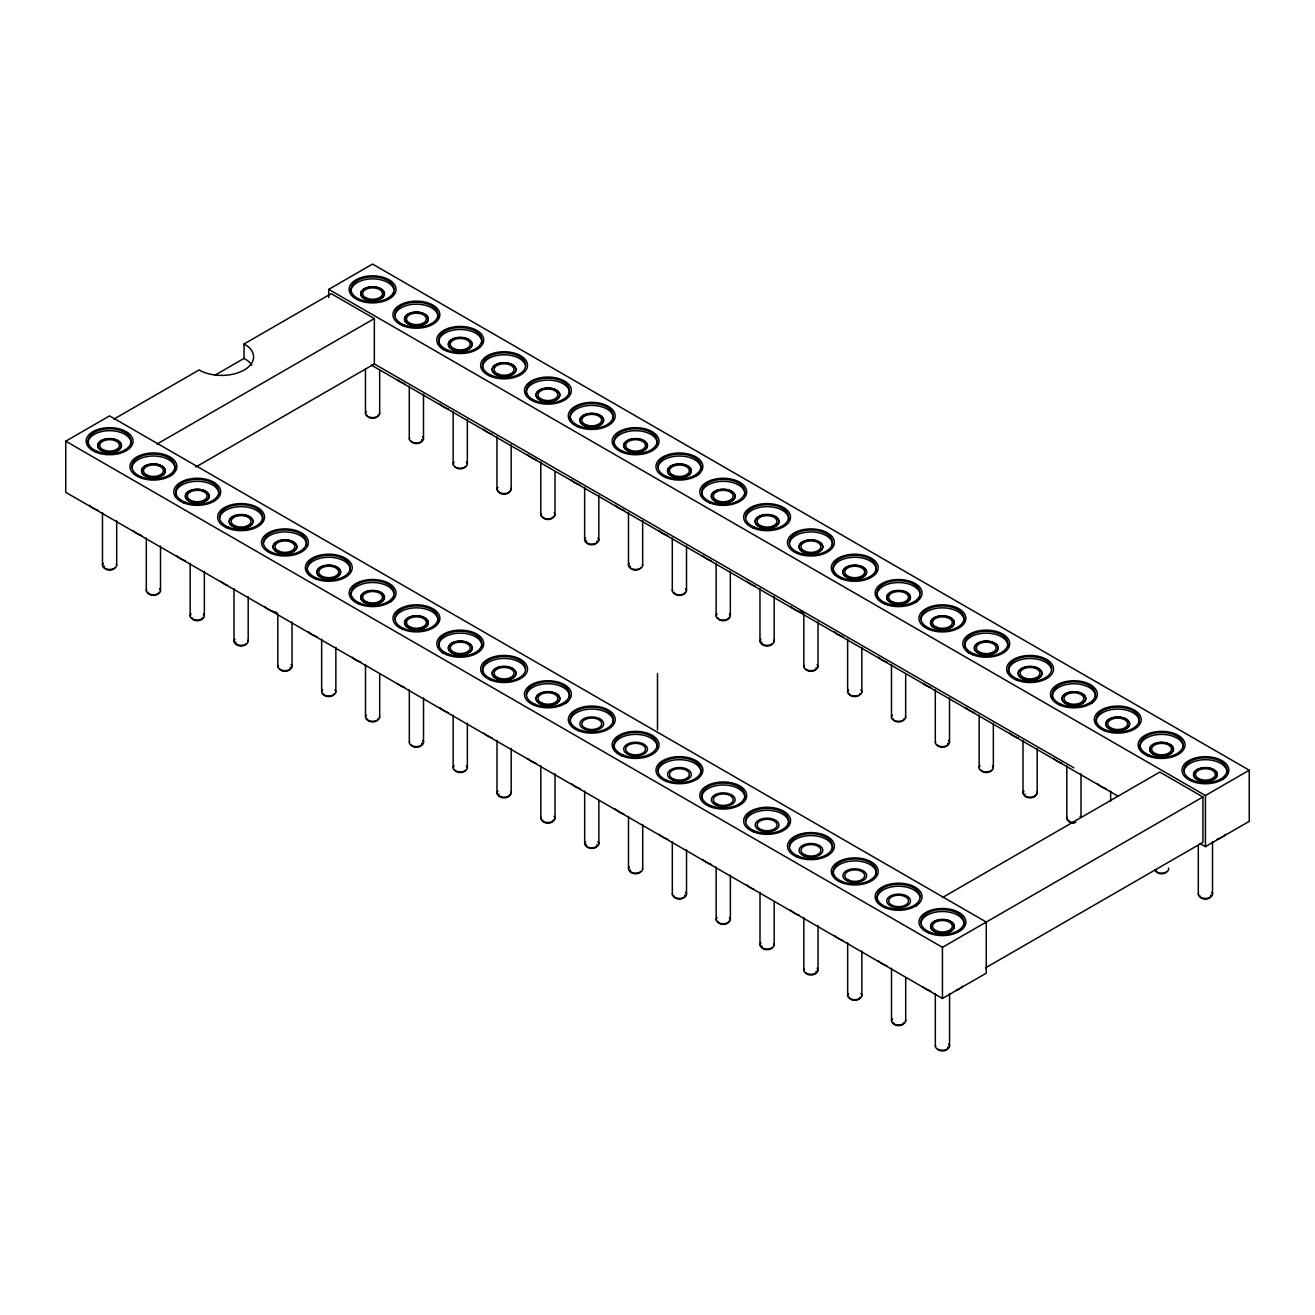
<?xml version="1.0" encoding="UTF-8"?>
<svg xmlns="http://www.w3.org/2000/svg" width="1315" height="1315" viewBox="0 0 1315 1315"><rect width="100%" height="100%" fill="white"/><g stroke="black" fill="none" stroke-linecap="round" stroke-linejoin="round"><path stroke-width="1.5" d="M65.75 441.199L109.572 415.885L986.266 922.045L986.266 973.166L942.444 998.463L65.75 492.32L65.75 441.199L942.444 947.342L986.266 922.045M328.734 297.552L328.734 289.366L372.556 264.068L1249.25 770.212L1249.25 821.333L1205.428 846.646L1200.085 843.556M113.83 419.173L199.19 369.893L200.817 370.929A31.938 18.443 0 0 0 242.946 370.682A31.938 18.443 0 0 0 248.009 346.535L244.048 343.988L331.199 293.672L374.348 318.575L374.348 363.943L1073.911 767.829M214.723 375.334L244.048 358.403L244.048 343.988M156.962 444.092L374.348 318.575M195.836 467.006L374.348 363.943M942.428 897.57L1159.797 772.069L1202.946 796.972L1202.946 842.34L985.56 967.84M328.734 289.366L1205.428 795.526L1249.25 770.212M985.56 922.473L1202.946 796.972M371.405 365.126L1118.292 796.331M244.048 358.403L248.009 360.951A31.938 18.443 0 0 1 251.773 365.241M1212.529 841.682L1212.529 894.381M1205.428 795.526L1205.428 846.646M1198.31 845.742L1198.31 894.381M1110.649 791.071L1110.649 801.197M1081.012 773.861L1081.012 816.418M1066.81 765.757L1066.81 818.456M1037.19 748.564L1037.19 793.142M1022.971 740.46L1022.971 793.142M993.351 723.25L993.351 767.829M979.149 715.146L979.149 767.829M949.512 697.936L949.512 742.531M949.545 993.515L949.545 1046.198M942.444 947.342L942.444 998.463M935.31 689.833L935.31 742.531M935.327 993.515L935.327 1046.198M905.673 674.661L905.673 717.217M905.706 978.344L905.706 1020.9M891.471 664.535L891.471 717.217M891.504 968.202L891.504 1020.9M861.851 647.325L861.851 691.92M861.867 951.008L861.867 995.587M847.633 639.221L847.633 691.92M847.665 942.904L847.665 995.587M818.012 622.028L818.012 666.606M818.045 925.694L818.045 970.289M803.81 613.908L803.81 666.606M803.827 917.591L803.827 970.289M774.173 596.714L774.173 641.293M774.206 902.419L774.206 944.975M759.971 588.61L759.971 641.293M760.004 892.277L760.004 944.975M730.335 571.4L730.335 615.995M730.367 875.083L730.367 919.662M716.133 563.297L716.133 615.995M716.165 866.98L716.165 919.662M686.512 546.103L686.512 590.682M686.529 849.769L686.529 894.364M672.294 537.999L672.294 590.682M672.327 841.666L672.327 894.364M657.5 673.51L657.5 729.874M642.673 520.789L642.673 565.368M642.706 824.472L642.706 869.051M628.471 512.686L628.471 565.368M628.488 816.368L628.488 869.051M598.835 495.476L598.835 540.071M598.867 801.18L598.867 843.737M584.633 487.372L584.633 540.071M584.665 791.055L584.665 843.737M554.996 472.2L554.996 514.757M555.029 773.845L555.029 818.44M540.794 462.075L540.794 514.757M540.827 765.741L540.827 818.44M511.173 444.864L511.173 489.459M511.19 748.547L511.19 793.126M496.955 436.761L496.955 489.459M496.988 740.444L496.988 793.126M467.335 419.567L467.335 464.146M467.367 723.234L467.367 767.829M453.133 411.447L453.133 464.146M453.149 715.13L453.149 767.829M423.496 394.253L423.496 438.832M423.529 697.936L423.529 742.515M409.294 386.15L409.294 438.832M409.327 689.816L409.327 742.515M379.673 370.978L379.673 413.535M379.69 674.644L379.69 717.201M365.455 368.94L365.455 413.535M365.488 664.519L365.488 717.201M335.851 647.309L335.851 691.904M321.649 639.205L321.649 691.904M292.029 622.011L292.029 666.59M277.81 613.908L277.81 666.59M248.19 596.698L248.19 641.276M233.988 588.594L233.988 641.276M204.351 571.384L204.351 615.979M190.149 563.28L190.149 615.979M160.512 546.087L160.512 590.665M146.31 537.983L146.31 590.665M116.69 520.773L116.69 565.368M102.471 512.669L102.471 565.368M443.5 349.774A21.566 12.443 0 0 1 440.541 346.996M438.947 343.889A21.566 12.443 0 0 1 459.625 329.473A21.566 12.443 0 0 1 481.685 343.199M422.542 436.794A7.101 4.093 0 0 1 417.332 442.908A7.101 4.093 0 0 1 409.54 437.78M448.514 409.047A23.456 13.545 0 0 1 439.917 404.1M465.461 466.562A5.408 3.123 0 0 1 460.234 468.88A5.408 3.123 0 0 1 455.006 466.562M466.381 462.091A7.101 4.093 0 0 1 460.234 468.239A7.101 4.093 0 0 1 454.086 462.091M699.547 472.89A21.566 12.443 0 0 1 696.868 475.751M657.96 467.17A21.566 12.443 0 0 1 681.614 456.075A21.566 12.443 0 0 1 700.846 469.734M623.836 510.286A23.456 13.545 0 0 1 615.256 505.322M640.799 567.801A5.408 3.123 0 0 1 634.175 570.003A5.408 3.123 0 0 1 630.345 566.173M642.427 564.316A7.101 4.093 0 0 1 634.635 569.444A7.101 4.093 0 0 1 629.425 563.33M667.675 535.583A23.456 13.545 0 0 1 659.094 530.635M684.819 592.292A5.408 3.123 0 0 1 679.411 595.416A5.408 3.123 0 0 1 673.987 592.292M685.559 588.627A7.101 4.093 0 0 1 680.332 594.742A7.101 4.093 0 0 1 672.54 589.613M886.852 662.119A23.456 13.545 0 0 1 878.272 657.171M903.98 718.828A5.408 3.123 0 0 1 898.572 721.951A5.408 3.123 0 0 1 893.164 718.828M905.443 716.165A7.101 4.093 0 0 1 897.652 721.294A7.101 4.093 0 0 1 892.425 715.163M394.944 315.337A21.566 12.443 0 0 1 418.614 304.225A21.566 12.443 0 0 1 437.846 317.885M141.691 535.567A23.456 13.545 0 0 1 133.111 530.619M158.836 592.276A5.408 3.123 0 0 1 153.411 595.399A5.408 3.123 0 0 1 148.003 592.276M159.575 588.61A7.101 4.093 0 0 1 154.348 594.742A7.101 4.093 0 0 1 146.557 589.613M116.443 564.299A7.101 4.093 0 0 1 108.652 569.428A7.101 4.093 0 0 1 103.425 563.313M114.816 567.784A5.408 3.123 0 0 1 108.175 569.987A5.408 3.123 0 0 1 104.362 566.157M88.286 445.095A21.566 12.443 0 0 1 108.981 430.679A21.566 12.443 0 0 1 131.023 444.404M185.53 560.88A23.456 13.545 0 0 1 176.933 555.916M202.658 617.59A5.408 3.123 0 0 1 197.25 620.713A5.408 3.123 0 0 1 191.842 617.59M203.398 613.924A7.101 4.093 0 0 1 197.25 620.072A7.101 4.093 0 0 1 191.102 613.924M394.04 596.254A21.566 12.443 0 0 1 390.062 602.27M351.302 596.944A21.566 12.443 0 0 1 369.17 582.677A21.566 12.443 0 0 1 393.875 592.999M482.802 672.869A21.566 12.443 0 0 1 500.686 658.601A21.566 12.443 0 0 1 525.392 668.924M667.708 839.266A23.456 13.545 0 0 1 659.127 834.302M684.655 895.153A5.408 3.123 0 0 1 680.134 899.066A5.408 3.123 0 0 1 674.02 895.975M685.575 892.31A7.101 4.093 0 0 1 680.365 898.424A7.101 4.093 0 0 1 672.573 893.296M699.58 776.573A21.566 12.443 0 0 1 696.901 779.433M657.977 770.853A21.566 12.443 0 0 1 681.647 759.741A21.566 12.443 0 0 1 700.879 773.401M918.741 903.109A21.566 12.443 0 0 1 916.078 905.969M877.319 900.643A21.566 12.443 0 0 1 895.186 886.376A21.566 12.443 0 0 1 919.892 896.698M886.869 965.802A23.456 13.545 0 0 1 878.289 960.854M904.013 1022.511A5.408 3.123 0 0 1 900.002 1025.519A5.408 3.123 0 0 1 893.921 1024.073M893.378 1023.317A5.408 3.123 0 0 1 893.197 1022.511M905.46 1019.832A7.101 4.093 0 0 1 897.668 1024.96A7.101 4.093 0 0 1 892.458 1018.846M219.638 517.781A21.566 12.443 0 0 1 246.086 506.949A21.566 12.443 0 0 1 261.225 523.485M227.643 585.553A23.456 13.545 0 0 1 220.772 581.23M246.316 643.709A5.408 3.123 0 0 1 239.692 645.912A5.408 3.123 0 0 1 235.862 642.082M247.943 640.224A7.101 4.093 0 0 1 240.152 645.353A7.101 4.093 0 0 1 234.941 639.238M799.208 915.191A23.456 13.545 0 0 1 790.627 910.227M816.155 971.078A5.408 3.123 0 0 1 812.341 974.908A5.408 3.123 0 0 1 805.701 972.706M817.092 968.234A7.101 4.093 0 0 1 811.865 974.349A7.101 4.093 0 0 1 804.073 969.221M536.208 763.341A23.456 13.545 0 0 1 527.611 758.377M553.336 820.05A5.408 3.123 0 0 1 547.928 823.174A5.408 3.123 0 0 1 542.52 820.05M554.075 816.385A7.101 4.093 0 0 1 548.848 822.5A7.101 4.093 0 0 1 541.073 817.371M263.477 543.079A21.566 12.443 0 0 1 287.13 531.983A21.566 12.443 0 0 1 306.362 545.643M772.332 947.392A5.408 3.123 0 0 1 765.692 949.594A5.408 3.123 0 0 1 761.878 945.781M773.96 943.907A7.101 4.093 0 0 1 766.168 949.036A7.101 4.093 0 0 1 760.941 942.921M175.963 495.722A21.566 12.443 0 0 1 196.642 481.306A21.566 12.443 0 0 1 218.701 495.015M920.993 922.703A21.566 12.443 0 0 1 944.647 911.591A21.566 12.443 0 0 1 963.879 925.25M962.744 986.151A23.456 13.545 0 0 1 955.89 990.474M930.708 991.116A23.456 13.545 0 0 1 923.229 987.154M947.671 1047.003A5.408 3.123 0 0 1 943.841 1050.833A5.408 3.123 0 0 1 937.217 1048.63M948.592 1044.159A7.101 4.093 0 0 1 943.365 1050.274A7.101 4.093 0 0 1 935.573 1045.146M97.852 510.269A23.456 13.545 0 0 1 89.272 505.305M173.564 472.874A21.566 12.443 0 0 1 170.884 475.734M131.96 467.154A21.566 12.443 0 0 1 155.63 456.058A21.566 12.443 0 0 1 174.862 469.718M1036.943 792.09A7.101 4.093 0 0 1 1029.152 797.202A7.101 4.093 0 0 1 1023.925 791.088M421.622 439.637A5.408 3.123 0 0 1 417.792 443.467A5.408 3.123 0 0 1 411.168 441.248M1035.497 794.753A5.408 3.123 0 0 1 1029.366 797.843A5.408 3.123 0 0 1 1024.845 793.948M1225.564 776.59A21.566 12.443 0 0 1 1222.884 779.45M1183.977 770.869A21.566 12.443 0 0 1 1207.63 759.758A21.566 12.443 0 0 1 1226.862 773.417M1008.786 672.886A21.566 12.443 0 0 1 1026.67 658.618A21.566 12.443 0 0 1 1051.375 668.94M969.517 653.456A21.566 12.443 0 0 1 966.558 650.695M964.947 647.572A21.566 12.443 0 0 1 985.642 633.156A21.566 12.443 0 0 1 1007.701 646.881M492.336 434.361A23.456 13.545 0 0 1 483.756 429.397M509.48 491.07A5.408 3.123 0 0 1 504.072 494.193A5.408 3.123 0 0 1 498.648 491.07M510.927 488.391A7.101 4.093 0 0 1 503.135 493.52A7.101 4.093 0 0 1 497.908 487.405M1062.191 763.357A23.456 13.545 0 0 1 1053.611 758.393M1073.911 823.19A5.408 3.123 0 0 1 1068.503 820.067M1075.752 822.417A7.101 4.093 0 0 1 1068.898 821.349A7.101 4.093 0 0 1 1067.057 817.388M1080.059 816.401A7.101 4.093 0 0 1 1080.782 817.388M802.89 612.511A23.456 13.545 0 0 1 790.594 606.56M1094.064 700.665A21.566 12.443 0 0 1 1091.384 703.525M1052.625 698.199A21.566 12.443 0 0 1 1073.303 683.784A21.566 12.443 0 0 1 1095.362 697.492M1096.463 723.497A21.566 12.443 0 0 1 1117.142 709.081A21.566 12.443 0 0 1 1139.201 722.806M1106.03 788.671A23.456 13.545 0 0 1 1097.433 783.707M745.654 821.464A21.566 12.443 0 0 1 772.086 810.632A21.566 12.443 0 0 1 787.241 827.184M753.659 889.252A23.456 13.545 0 0 1 746.788 884.929M570.447 419.814A21.566 12.443 0 0 1 591.125 405.398A21.566 12.443 0 0 1 613.185 419.123M920.96 619.02A21.566 12.443 0 0 1 944.63 607.908A21.566 12.443 0 0 1 963.862 621.584M930.691 687.433A23.456 13.545 0 0 1 923.196 683.471M947.638 743.337A5.408 3.123 0 0 1 943.808 747.15A5.408 3.123 0 0 1 937.184 744.947M948.559 740.477A7.101 4.093 0 0 1 943.332 746.591A7.101 4.093 0 0 1 935.557 741.463M536.175 459.658A23.456 13.545 0 0 1 527.594 454.711M553.319 516.368A5.408 3.123 0 0 1 547.895 519.491A5.408 3.123 0 0 1 542.487 516.368M860.898 689.865A7.101 4.093 0 0 1 854.734 696.013A7.101 4.093 0 0 1 848.586 689.865M860.158 693.531A5.408 3.123 0 0 1 854.734 696.654A5.408 3.123 0 0 1 849.326 693.531M554.059 512.702A7.101 4.093 0 0 1 548.832 518.833A7.101 4.093 0 0 1 541.04 513.705M1168.443 867.999A7.101 4.093 0 0 1 1163.413 873.029A7.101 4.093 0 0 1 1154.718 870.136M1166.816 871.483A5.408 3.123 0 0 1 1160.175 873.702A5.408 3.123 0 0 1 1156.362 869.873M835.058 574.77A21.566 12.443 0 0 1 851.331 557.396A21.566 12.443 0 0 1 876.184 570.957M1211.575 892.326A7.101 4.093 0 0 1 1206.348 898.441A7.101 4.093 0 0 1 1198.557 893.312M1210.638 895.17A5.408 3.123 0 0 1 1206.118 899.082A5.408 3.123 0 0 1 1200.003 895.992M701.947 495.739A21.566 12.443 0 0 1 722.642 481.323A21.566 12.443 0 0 1 744.685 495.032M773.927 640.241A7.101 4.093 0 0 1 766.152 645.369A7.101 4.093 0 0 1 760.925 639.254M772.299 643.709A5.408 3.123 0 0 1 765.675 645.928A5.408 3.123 0 0 1 761.845 642.098M755.352 586.211A23.456 13.545 0 0 1 746.756 581.246M745.621 517.798A21.566 12.443 0 0 1 769.291 506.686A21.566 12.443 0 0 1 788.523 520.346M614.286 445.111A21.566 12.443 0 0 1 634.964 430.695A21.566 12.443 0 0 1 657.023 444.421M394.007 292.571A21.566 12.443 0 0 1 392.708 295.743M351.269 293.278A21.566 12.443 0 0 1 369.153 279.01A21.566 12.443 0 0 1 393.859 289.333M379.427 412.466A7.101 4.093 0 0 1 371.635 417.595A7.101 4.093 0 0 1 366.408 411.48M377.98 415.146A5.408 3.123 0 0 1 372.556 418.269A5.408 3.123 0 0 1 367.148 415.146M404.675 383.75A23.456 13.545 0 0 1 397.179 379.772M1225.728 834.318A23.456 13.545 0 0 1 1217.148 839.282M1018.352 738.044A23.456 13.545 0 0 1 1009.772 733.096M711.514 560.897A23.456 13.545 0 0 1 702.933 555.933M728.658 617.606A5.408 3.123 0 0 1 723.234 620.729A5.408 3.123 0 0 1 717.826 617.606M729.398 613.941A7.101 4.093 0 0 1 723.234 620.088A7.101 4.093 0 0 1 717.086 613.941M580.014 484.972A23.456 13.545 0 0 1 571.417 480.024M596.961 540.876A5.408 3.123 0 0 1 591.734 544.804A5.408 3.123 0 0 1 586.506 540.876M597.881 538.016A7.101 4.093 0 0 1 591.734 544.163A7.101 4.093 0 0 1 585.586 538.016M1140.286 748.81A21.566 12.443 0 0 1 1160.981 734.395A21.566 12.443 0 0 1 1183.04 748.12M482.769 369.186A21.566 12.443 0 0 1 500.653 354.935A21.566 12.443 0 0 1 525.359 365.258M843.014 636.822A23.456 13.545 0 0 1 834.433 631.857M526.608 394.5A21.566 12.443 0 0 1 547.303 380.084A21.566 12.443 0 0 1 569.346 393.81M816.138 667.412A5.408 3.123 0 0 1 812.308 671.242A5.408 3.123 0 0 1 805.684 669.023M817.059 664.552A7.101 4.093 0 0 1 811.832 670.666A7.101 4.093 0 0 1 804.04 665.538M974.514 712.746A23.456 13.545 0 0 1 965.933 707.782M991.477 770.261A5.408 3.123 0 0 1 986.25 772.562A5.408 3.123 0 0 1 981.023 770.261M992.398 765.79A7.101 4.093 0 0 1 986.25 771.938A7.101 4.093 0 0 1 980.086 765.79M789.46 543.095A21.566 12.443 0 0 1 813.114 532A21.566 12.443 0 0 1 832.362 545.659M623.869 813.952A23.456 13.545 0 0 1 615.288 809.004M640.816 871.467A5.408 3.123 0 0 1 634.192 873.686A5.408 3.123 0 0 1 630.362 869.856M642.46 867.982A7.101 4.093 0 0 1 634.668 873.111A7.101 4.093 0 0 1 629.441 866.996M291.075 664.535A7.101 4.093 0 0 1 285.848 670.65A7.101 4.093 0 0 1 278.057 665.522M290.155 667.395A5.408 3.123 0 0 1 286.325 671.225A5.408 3.123 0 0 1 279.7 669.006M570.463 723.48A21.566 12.443 0 0 1 591.158 709.064A21.566 12.443 0 0 1 613.217 722.79M580.03 788.655A23.456 13.545 0 0 1 571.45 783.691M596.994 844.542A5.408 3.123 0 0 1 591.766 848.471A5.408 3.123 0 0 1 586.539 844.542M597.914 841.699A7.101 4.093 0 0 1 591.766 847.846A7.101 4.093 0 0 1 585.602 841.699M276.906 612.494A23.456 13.545 0 0 1 264.611 606.544M789.477 846.778A21.566 12.443 0 0 1 813.147 835.666A21.566 12.443 0 0 1 832.379 849.326M833.48 875.33A21.566 12.443 0 0 1 854.158 860.914A21.566 12.443 0 0 1 876.217 874.639M843.047 940.488A23.456 13.545 0 0 1 834.45 935.54M860.174 997.197A5.408 3.123 0 0 1 854.766 1000.32A5.408 3.123 0 0 1 849.359 997.197M860.914 993.532A7.101 4.093 0 0 1 854.766 999.696A7.101 4.093 0 0 1 848.619 993.532M614.302 748.794A21.566 12.443 0 0 1 634.997 734.378A21.566 12.443 0 0 1 657.04 748.104M492.369 738.027A23.456 13.545 0 0 1 483.788 733.08M509.497 794.737A5.408 3.123 0 0 1 503.382 797.843A5.408 3.123 0 0 1 498.862 793.931M510.96 792.074A7.101 4.093 0 0 1 503.168 797.202A7.101 4.093 0 0 1 497.941 791.071M443.533 653.44A21.566 12.443 0 0 1 440.574 650.678M438.963 647.555A21.566 12.443 0 0 1 459.658 633.14A21.566 12.443 0 0 1 481.701 646.865M448.53 712.73A23.456 13.545 0 0 1 439.95 707.766M465.477 770.245A5.408 3.123 0 0 1 460.25 772.562A5.408 3.123 0 0 1 455.023 770.245M466.414 765.774A7.101 4.093 0 0 1 460.25 771.921A7.101 4.093 0 0 1 454.102 765.774M394.977 619.003A21.566 12.443 0 0 1 418.63 607.892A21.566 12.443 0 0 1 437.879 621.568M360.869 662.119A23.456 13.545 0 0 1 352.272 657.155M377.997 718.812A5.408 3.123 0 0 1 372.589 721.935A5.408 3.123 0 0 1 367.181 718.812M379.443 716.149A7.101 4.093 0 0 1 371.668 721.278A7.101 4.093 0 0 1 366.441 715.163M920.023 596.27A21.566 12.443 0 0 1 916.045 602.286M877.286 596.961A21.566 12.443 0 0 1 895.17 582.693A21.566 12.443 0 0 1 919.875 593.016M309.074 574.754A21.566 12.443 0 0 1 325.347 557.379A21.566 12.443 0 0 1 350.201 570.94M404.691 687.416A23.456 13.545 0 0 1 397.212 683.455M421.655 743.32A5.408 3.123 0 0 1 417.825 747.134A5.408 3.123 0 0 1 411.201 744.931M422.575 740.46A7.101 4.093 0 0 1 417.348 746.575A7.101 4.093 0 0 1 409.557 741.446M317.03 636.805A23.456 13.545 0 0 1 308.45 631.841M334.158 693.515A5.408 3.123 0 0 1 328.75 696.638A5.408 3.123 0 0 1 323.342 693.515M334.914 689.849A7.101 4.093 0 0 1 328.75 695.997A7.101 4.093 0 0 1 322.602 689.849M701.98 799.405A21.566 12.443 0 0 1 722.658 784.989A21.566 12.443 0 0 1 744.717 798.715M711.547 864.58A23.456 13.545 0 0 1 702.95 859.616M728.674 921.273A5.408 3.123 0 0 1 723.266 924.396A5.408 3.123 0 0 1 717.859 921.273M729.414 917.623A7.101 4.093 0 0 1 723.266 923.771A7.101 4.093 0 0 1 717.119 917.623M568.08 700.648A21.566 12.443 0 0 1 565.401 703.509M526.477 694.928A21.566 12.443 0 0 1 550.147 683.816A21.566 12.443 0 0 1 569.379 697.476M1192.771 780.305A21.566 12.443 0 0 0 1226.862 771.494A21.566 12.443 0 0 0 1196.617 758.854A21.566 12.443 0 0 0 1192.771 780.305M979.28 653.719A11.868 6.854 0 0 0 998.052 648.87A11.868 6.854 0 0 0 981.401 641.901A11.868 6.854 0 0 0 979.28 653.719M447.593 350.069A21.566 12.443 0 0 0 481.685 341.259A21.566 12.443 0 0 0 451.423 328.618A21.566 12.443 0 0 0 447.593 350.069M446.475 350.957A23.456 13.545 0 0 0 483.558 341.374A23.456 13.545 0 0 0 450.651 327.616A23.456 13.545 0 0 0 446.475 350.957M1198.458 779.976A11.868 6.854 0 0 0 1217.23 775.127A11.868 6.854 0 0 0 1200.562 768.157A11.868 6.854 0 0 0 1198.458 779.976M1199.609 779.055A9.912 5.72 0 0 0 1215.29 775.012A9.912 5.72 0 0 0 1201.368 769.193A9.912 5.72 0 0 0 1199.609 779.055M454.415 348.837A9.912 5.72 0 0 0 470.096 344.777A9.912 5.72 0 0 0 456.173 338.958A9.912 5.72 0 0 0 454.415 348.837M629.754 450.059A9.912 5.72 0 0 0 645.435 446.015A9.912 5.72 0 0 0 631.512 440.196A9.912 5.72 0 0 0 629.754 450.059M622.932 451.292A21.566 12.443 0 0 0 657.023 442.498A21.566 12.443 0 0 0 626.762 429.857A21.566 12.443 0 0 0 622.932 451.292M842.093 577.844A21.566 12.443 0 0 0 876.184 569.033A21.566 12.443 0 0 0 845.939 556.393A21.566 12.443 0 0 0 842.093 577.844M892.754 601.908A9.912 5.72 0 0 0 908.451 597.848A9.912 5.72 0 0 0 894.529 592.029A9.912 5.72 0 0 0 892.754 601.908M891.619 603.092A11.868 6.854 0 0 0 910.375 598.243A11.868 6.854 0 0 0 893.723 591.29A11.868 6.854 0 0 0 891.619 603.092M891.619 602.812A11.868 6.854 0 0 0 910.375 597.963A11.868 6.854 0 0 0 893.723 591.01A11.868 6.854 0 0 0 891.619 602.812M840.992 578.715A23.456 13.545 0 0 0 878.075 569.148A23.456 13.545 0 0 0 845.167 555.39A23.456 13.545 0 0 0 840.992 578.715M753.331 528.104A23.456 13.545 0 0 0 790.397 518.521A23.456 13.545 0 0 0 757.489 504.779A23.456 13.545 0 0 0 753.331 528.104M709.492 502.79A23.456 13.545 0 0 0 746.575 493.224A23.456 13.545 0 0 0 713.667 479.465A23.456 13.545 0 0 0 709.492 502.79M621.814 452.179A23.456 13.545 0 0 0 658.897 442.596A23.456 13.545 0 0 0 625.989 428.854A23.456 13.545 0 0 0 621.814 452.179M490.314 376.254A23.456 13.545 0 0 0 527.397 366.688A23.456 13.545 0 0 0 494.489 352.93A23.456 13.545 0 0 0 490.314 376.254M358.814 300.33A23.456 13.545 0 0 0 395.897 290.763A23.456 13.545 0 0 0 362.989 277.005A23.456 13.545 0 0 0 358.814 300.33M403.754 324.756A21.566 12.443 0 0 0 437.846 315.945A21.566 12.443 0 0 0 407.584 303.305A21.566 12.443 0 0 0 403.754 324.756M453.281 349.741A11.868 6.854 0 0 0 472.036 344.892A11.868 6.854 0 0 0 455.385 337.939A11.868 6.854 0 0 0 453.281 349.741M453.281 350.02A11.868 6.854 0 0 0 472.036 345.171A11.868 6.854 0 0 0 455.385 338.218A11.868 6.854 0 0 0 453.281 350.02M410.576 323.523A9.912 5.72 0 0 0 426.257 319.463A9.912 5.72 0 0 0 412.351 313.66A9.912 5.72 0 0 0 410.576 323.523M628.619 451.259A11.868 6.854 0 0 0 647.375 446.41A11.868 6.854 0 0 0 630.723 439.44A11.868 6.854 0 0 0 628.619 451.259M628.619 450.963A11.868 6.854 0 0 0 647.375 446.13A11.868 6.854 0 0 0 630.723 439.161A11.868 6.854 0 0 0 628.619 450.963M366.754 298.209A9.912 5.72 0 0 0 382.435 294.166A9.912 5.72 0 0 0 368.512 288.347A9.912 5.72 0 0 0 366.754 298.209M402.653 325.643A23.456 13.545 0 0 0 439.72 316.06A23.456 13.545 0 0 0 406.812 302.318A23.456 13.545 0 0 0 402.653 325.643M534.153 401.568A23.456 13.545 0 0 0 571.236 391.985A23.456 13.545 0 0 0 538.328 378.243A23.456 13.545 0 0 0 534.153 401.568M577.992 426.882A23.456 13.545 0 0 0 615.058 417.299A23.456 13.545 0 0 0 582.151 403.541A23.456 13.545 0 0 0 577.992 426.882M665.653 477.493A23.456 13.545 0 0 0 702.736 467.91A23.456 13.545 0 0 0 669.828 454.168A23.456 13.545 0 0 0 665.653 477.493M146.458 476.54A11.868 6.854 0 0 0 165.23 471.69A11.868 6.854 0 0 0 148.562 464.737A11.868 6.854 0 0 0 146.458 476.54M146.458 476.26A11.868 6.854 0 0 0 165.23 471.411A11.868 6.854 0 0 0 148.562 464.458A11.868 6.854 0 0 0 146.458 476.26M190.297 501.853A11.868 6.854 0 0 0 209.052 497.004A11.868 6.854 0 0 0 192.401 490.051A11.868 6.854 0 0 0 190.297 501.853M190.297 501.574A11.868 6.854 0 0 0 209.052 496.725A11.868 6.854 0 0 0 192.401 489.772A11.868 6.854 0 0 0 190.297 501.574M191.431 500.653A9.912 5.72 0 0 0 207.113 496.61A9.912 5.72 0 0 0 193.206 490.791A9.912 5.72 0 0 0 191.431 500.653M147.609 475.356A9.912 5.72 0 0 0 163.29 471.296A9.912 5.72 0 0 0 149.368 465.477A9.912 5.72 0 0 0 147.609 475.356M95.831 452.163A23.456 13.545 0 0 0 132.914 442.596A23.456 13.545 0 0 0 100.006 428.838A23.456 13.545 0 0 0 95.831 452.163M96.948 451.275A21.566 12.443 0 0 0 131.023 442.481A21.566 12.443 0 0 0 100.778 429.841A21.566 12.443 0 0 0 96.948 451.275M102.619 451.242A11.868 6.854 0 0 0 121.391 446.393A11.868 6.854 0 0 0 104.74 439.424A11.868 6.854 0 0 0 102.619 451.242M359.948 603.125A21.566 12.443 0 0 0 394.04 594.314A21.566 12.443 0 0 0 363.778 581.674A21.566 12.443 0 0 0 359.948 603.125M365.636 603.075A11.868 6.854 0 0 0 384.391 598.243A11.868 6.854 0 0 0 367.74 591.273A11.868 6.854 0 0 0 365.636 603.075M490.347 679.937A23.456 13.545 0 0 0 527.414 670.354A23.456 13.545 0 0 0 494.506 656.612A23.456 13.545 0 0 0 490.347 679.937M491.448 679.05A21.566 12.443 0 0 0 525.54 670.239A21.566 12.443 0 0 0 495.278 657.599A21.566 12.443 0 0 0 491.448 679.05M497.136 679A11.868 6.854 0 0 0 515.891 674.151A11.868 6.854 0 0 0 499.24 667.198A11.868 6.854 0 0 0 497.136 679M497.136 678.721A11.868 6.854 0 0 0 515.891 673.872A11.868 6.854 0 0 0 499.24 666.919A11.868 6.854 0 0 0 497.136 678.721M498.27 677.817A9.912 5.72 0 0 0 513.968 673.757A9.912 5.72 0 0 0 500.045 667.938A9.912 5.72 0 0 0 498.27 677.817M1198.458 780.255A11.868 6.854 0 0 0 1217.23 775.406A11.868 6.854 0 0 0 1200.562 768.453A11.868 6.854 0 0 0 1198.458 780.255M673.609 779.039A9.912 5.72 0 0 0 689.29 774.995A9.912 5.72 0 0 0 675.384 769.176A9.912 5.72 0 0 0 673.609 779.039M672.475 779.959A11.868 6.854 0 0 0 691.23 775.11A11.868 6.854 0 0 0 674.579 768.141A11.868 6.854 0 0 0 672.475 779.959M797.153 553.418A23.456 13.545 0 0 0 834.236 543.835A23.456 13.545 0 0 0 801.328 530.077A23.456 13.545 0 0 0 797.153 553.418M972.492 654.64A23.456 13.545 0 0 0 1009.575 645.057A23.456 13.545 0 0 0 976.667 631.315A23.456 13.545 0 0 0 972.492 654.64M928.653 629.343A23.456 13.545 0 0 0 965.736 619.76A23.456 13.545 0 0 0 932.828 606.001A23.456 13.545 0 0 0 928.653 629.343M1103.992 730.565A23.456 13.545 0 0 0 1141.075 720.982A23.456 13.545 0 0 0 1108.167 707.24A23.456 13.545 0 0 0 1103.992 730.565M542.109 703.114A9.912 5.72 0 0 0 557.79 699.07A9.912 5.72 0 0 0 543.868 693.252A9.912 5.72 0 0 0 542.109 703.114M540.975 704.314A11.868 6.854 0 0 0 559.73 699.465A11.868 6.854 0 0 0 543.079 692.512A11.868 6.854 0 0 0 540.975 704.314M540.975 704.035A11.868 6.854 0 0 0 559.73 699.186A11.868 6.854 0 0 0 543.079 692.232A11.868 6.854 0 0 0 540.975 704.035M666.787 780.288A21.566 12.443 0 0 0 700.879 771.478A21.566 12.443 0 0 0 670.617 758.837A21.566 12.443 0 0 0 666.787 780.288M579.126 729.661A21.566 12.443 0 0 0 613.217 720.867A21.566 12.443 0 0 0 582.956 708.21A21.566 12.443 0 0 0 579.126 729.661M622.948 754.974A21.566 12.443 0 0 0 657.04 746.164A21.566 12.443 0 0 0 626.795 733.523A21.566 12.443 0 0 0 622.948 754.974M885.965 906.824A21.566 12.443 0 0 0 920.056 898.014A21.566 12.443 0 0 0 889.795 885.373A21.566 12.443 0 0 0 885.965 906.824M891.652 906.495A11.868 6.854 0 0 0 910.407 901.646A11.868 6.854 0 0 0 893.756 894.693A11.868 6.854 0 0 0 891.652 906.495M892.786 905.575A9.912 5.72 0 0 0 908.468 901.531A9.912 5.72 0 0 0 894.545 895.712A9.912 5.72 0 0 0 892.786 905.575M228.448 527.2A21.566 12.443 0 0 0 262.54 518.406A21.566 12.443 0 0 0 232.278 505.749A21.566 12.443 0 0 0 228.448 527.2M234.136 527.167A11.868 6.854 0 0 0 252.891 522.318A11.868 6.854 0 0 0 236.24 515.348A11.868 6.854 0 0 0 234.136 527.167M234.136 526.871A11.868 6.854 0 0 0 252.891 522.039A11.868 6.854 0 0 0 236.24 515.069A11.868 6.854 0 0 0 234.136 526.871M235.27 525.967A9.912 5.72 0 0 0 250.951 521.907A9.912 5.72 0 0 0 237.029 516.105A9.912 5.72 0 0 0 235.27 525.967M272.271 552.514A21.566 12.443 0 0 0 306.362 543.703A21.566 12.443 0 0 0 276.117 531.063A21.566 12.443 0 0 0 272.271 552.514M277.958 552.464A11.868 6.854 0 0 0 296.73 547.615A11.868 6.854 0 0 0 280.079 540.662A11.868 6.854 0 0 0 277.958 552.464M277.958 552.185A11.868 6.854 0 0 0 296.73 547.336A11.868 6.854 0 0 0 280.079 540.383A11.868 6.854 0 0 0 277.958 552.185M279.109 551.281A9.912 5.72 0 0 0 294.79 547.221A9.912 5.72 0 0 0 280.868 541.402A9.912 5.72 0 0 0 279.109 551.281M184.61 501.903A21.566 12.443 0 0 0 218.701 493.092A21.566 12.443 0 0 0 188.44 480.452A21.566 12.443 0 0 0 184.61 501.903M183.508 502.79A23.456 13.545 0 0 0 220.575 493.207A23.456 13.545 0 0 0 187.667 479.449A23.456 13.545 0 0 0 183.508 502.79M928.686 933.009A23.456 13.545 0 0 0 965.769 923.426A23.456 13.545 0 0 0 932.861 909.684A23.456 13.545 0 0 0 928.686 933.009M929.804 932.121A21.566 12.443 0 0 0 963.879 923.327A21.566 12.443 0 0 0 933.634 910.687A21.566 12.443 0 0 0 929.804 932.121M935.475 932.088A11.868 6.854 0 0 0 954.246 927.239A11.868 6.854 0 0 0 937.595 920.27A11.868 6.854 0 0 0 935.475 932.088M935.475 931.793A11.868 6.854 0 0 0 954.246 926.96A11.868 6.854 0 0 0 937.595 919.99A11.868 6.854 0 0 0 935.475 931.793M936.625 930.889A9.912 5.72 0 0 0 952.307 926.845A9.912 5.72 0 0 0 938.384 921.026A9.912 5.72 0 0 0 936.625 930.889M102.619 450.963A11.868 6.854 0 0 0 121.391 446.114A11.868 6.854 0 0 0 104.74 439.144A11.868 6.854 0 0 0 102.619 450.963M103.77 450.042A9.912 5.72 0 0 0 119.451 445.999A9.912 5.72 0 0 0 105.529 440.18A9.912 5.72 0 0 0 103.77 450.042M139.669 477.477A23.456 13.545 0 0 0 176.752 467.893A23.456 13.545 0 0 0 143.845 454.152A23.456 13.545 0 0 0 139.669 477.477M271.169 553.401A23.456 13.545 0 0 0 308.252 543.818A23.456 13.545 0 0 0 275.345 530.077A23.456 13.545 0 0 0 271.169 553.401M315.008 578.699A23.456 13.545 0 0 0 352.091 569.132A23.456 13.545 0 0 0 319.183 555.374A23.456 13.545 0 0 0 315.008 578.699M402.669 629.326A23.456 13.545 0 0 0 439.752 619.743A23.456 13.545 0 0 0 406.845 605.985A23.456 13.545 0 0 0 402.669 629.326M534.169 705.251A23.456 13.545 0 0 0 571.252 695.668A23.456 13.545 0 0 0 538.345 681.91A23.456 13.545 0 0 0 534.169 705.251M709.508 806.473A23.456 13.545 0 0 0 746.591 796.89A23.456 13.545 0 0 0 713.683 783.148A23.456 13.545 0 0 0 709.508 806.473M665.686 781.159A23.456 13.545 0 0 0 702.752 771.593A23.456 13.545 0 0 0 669.845 757.835A23.456 13.545 0 0 0 665.686 781.159M753.347 831.787A23.456 13.545 0 0 0 790.43 822.204A23.456 13.545 0 0 0 757.522 808.446A23.456 13.545 0 0 0 753.347 831.787M841.025 882.398A23.456 13.545 0 0 0 878.091 872.815A23.456 13.545 0 0 0 845.183 859.073A23.456 13.545 0 0 0 841.025 882.398M884.847 907.712A23.456 13.545 0 0 0 921.93 898.129A23.456 13.545 0 0 0 889.022 884.37A23.456 13.545 0 0 0 884.847 907.712M797.186 857.084A23.456 13.545 0 0 0 834.269 847.518A23.456 13.545 0 0 0 801.361 833.759A23.456 13.545 0 0 0 797.186 857.084M621.847 755.862A23.456 13.545 0 0 0 658.93 746.279A23.456 13.545 0 0 0 626.022 732.537A23.456 13.545 0 0 0 621.847 755.862M578.008 730.548A23.456 13.545 0 0 0 615.091 720.965A23.456 13.545 0 0 0 582.183 707.223A23.456 13.545 0 0 0 578.008 730.548M446.508 654.623A23.456 13.545 0 0 0 483.591 645.057A23.456 13.545 0 0 0 450.683 631.299A23.456 13.545 0 0 0 446.508 654.623M358.847 604.012A23.456 13.545 0 0 0 395.914 594.429A23.456 13.545 0 0 0 363.006 580.688A23.456 13.545 0 0 0 358.847 604.012M227.331 528.088A23.456 13.545 0 0 0 264.414 518.505A23.456 13.545 0 0 0 231.506 504.763A23.456 13.545 0 0 0 227.331 528.088M140.771 476.589A21.566 12.443 0 0 0 174.862 467.778A21.566 12.443 0 0 0 144.617 455.138A21.566 12.443 0 0 0 140.771 476.589M1191.669 781.176A23.456 13.545 0 0 0 1228.752 771.609A23.456 13.545 0 0 0 1195.845 757.851A23.456 13.545 0 0 0 1191.669 781.176M1017.432 679.066A21.566 12.443 0 0 0 1051.523 670.255A21.566 12.443 0 0 0 1021.278 657.615A21.566 12.443 0 0 0 1017.432 679.066M1016.331 679.954A23.456 13.545 0 0 0 1053.414 670.371A23.456 13.545 0 0 0 1020.506 656.629A23.456 13.545 0 0 0 1016.331 679.954M973.61 653.752A21.566 12.443 0 0 0 1007.701 644.958A21.566 12.443 0 0 0 977.439 632.318A21.566 12.443 0 0 0 973.61 653.752M497.103 375.334A11.868 6.854 0 0 0 515.875 370.485A11.868 6.854 0 0 0 499.223 363.532A11.868 6.854 0 0 0 497.103 375.334M497.103 375.054A11.868 6.854 0 0 0 515.875 370.205A11.868 6.854 0 0 0 499.223 363.236A11.868 6.854 0 0 0 497.103 375.054M498.254 374.134A9.912 5.72 0 0 0 513.935 370.09A9.912 5.72 0 0 0 500.012 364.271A9.912 5.72 0 0 0 498.254 374.134M1061.271 704.38A21.566 12.443 0 0 0 1095.362 695.569A21.566 12.443 0 0 0 1065.101 682.929A21.566 12.443 0 0 0 1061.271 704.38M1066.958 704.33A11.868 6.854 0 0 0 1085.713 699.481A11.868 6.854 0 0 0 1069.062 692.528A11.868 6.854 0 0 0 1066.958 704.33M1066.958 704.051A11.868 6.854 0 0 0 1085.713 699.202A11.868 6.854 0 0 0 1069.062 692.249A11.868 6.854 0 0 0 1066.958 704.051M1068.092 703.13A9.912 5.72 0 0 0 1083.774 699.087A9.912 5.72 0 0 0 1069.868 693.268A9.912 5.72 0 0 0 1068.092 703.13M1105.11 729.677A21.566 12.443 0 0 0 1139.201 720.883A21.566 12.443 0 0 0 1108.939 708.226A21.566 12.443 0 0 0 1105.11 729.677M1110.797 729.628A11.868 6.854 0 0 0 1129.552 724.795A11.868 6.854 0 0 0 1112.901 717.826A11.868 6.854 0 0 0 1110.797 729.628M1110.797 729.348A11.868 6.854 0 0 0 1129.552 724.499A11.868 6.854 0 0 0 1112.901 717.546A11.868 6.854 0 0 0 1110.797 729.348M1111.931 728.444A9.912 5.72 0 0 0 1127.612 724.384A9.912 5.72 0 0 0 1113.69 718.582A9.912 5.72 0 0 0 1111.931 728.444M754.465 830.899A21.566 12.443 0 0 0 788.556 822.089A21.566 12.443 0 0 0 758.295 809.448A21.566 12.443 0 0 0 754.465 830.899M760.136 830.57A11.868 6.854 0 0 0 778.907 825.721A11.868 6.854 0 0 0 762.256 818.768A11.868 6.854 0 0 0 760.136 830.57M761.286 829.65A9.912 5.72 0 0 0 776.968 825.606A9.912 5.72 0 0 0 763.045 819.787A9.912 5.72 0 0 0 761.286 829.65M805.092 551.297A9.912 5.72 0 0 0 820.774 547.237A9.912 5.72 0 0 0 806.851 541.418A9.912 5.72 0 0 0 805.092 551.297M579.093 425.994A21.566 12.443 0 0 0 613.185 417.184A21.566 12.443 0 0 0 582.923 404.543A21.566 12.443 0 0 0 579.093 425.994M584.78 425.945A11.868 6.854 0 0 0 603.536 421.096A11.868 6.854 0 0 0 586.885 414.143A11.868 6.854 0 0 0 584.78 425.945M584.78 425.665A11.868 6.854 0 0 0 603.536 420.816A11.868 6.854 0 0 0 586.885 413.863A11.868 6.854 0 0 0 584.78 425.665M585.915 424.745A9.912 5.72 0 0 0 601.596 420.701A9.912 5.72 0 0 0 587.69 414.882A9.912 5.72 0 0 0 585.915 424.745M929.771 628.455A21.566 12.443 0 0 0 963.862 619.644A21.566 12.443 0 0 0 933.601 607.004A21.566 12.443 0 0 0 929.771 628.455M935.458 628.406A11.868 6.854 0 0 0 954.213 623.557A11.868 6.854 0 0 0 937.562 616.604A11.868 6.854 0 0 0 935.458 628.406M935.458 628.126A11.868 6.854 0 0 0 954.213 623.277A11.868 6.854 0 0 0 937.562 616.324A11.868 6.854 0 0 0 935.458 628.126M936.592 627.206A9.912 5.72 0 0 0 952.274 623.162A9.912 5.72 0 0 0 938.351 617.343A9.912 5.72 0 0 0 936.592 627.206M535.254 400.68A21.566 12.443 0 0 0 569.346 391.87A21.566 12.443 0 0 0 539.101 379.23A21.566 12.443 0 0 0 535.254 400.68M540.942 400.631A11.868 6.854 0 0 0 559.713 395.782A11.868 6.854 0 0 0 543.046 388.829A11.868 6.854 0 0 0 540.942 400.631M540.942 400.352A11.868 6.854 0 0 0 559.713 395.503A11.868 6.854 0 0 0 543.046 388.55A11.868 6.854 0 0 0 540.942 400.352M542.092 399.448A9.912 5.72 0 0 0 557.774 395.388A9.912 5.72 0 0 0 543.851 389.569A9.912 5.72 0 0 0 542.092 399.448M409.442 324.427A11.868 6.854 0 0 0 428.197 319.578A11.868 6.854 0 0 0 411.546 312.625A11.868 6.854 0 0 0 409.442 324.427M409.442 324.706A11.868 6.854 0 0 0 428.197 319.874A11.868 6.854 0 0 0 411.546 312.904A11.868 6.854 0 0 0 409.442 324.706M847.78 577.795A11.868 6.854 0 0 0 866.552 572.946A11.868 6.854 0 0 0 849.901 565.992A11.868 6.854 0 0 0 847.78 577.795M359.916 299.458A21.566 12.443 0 0 0 394.007 290.648A21.566 12.443 0 0 0 363.762 278.007A21.566 12.443 0 0 0 359.916 299.458M365.603 299.409A11.868 6.854 0 0 0 384.375 294.56A11.868 6.854 0 0 0 367.723 287.607A11.868 6.854 0 0 0 365.603 299.409M717.415 500.67A9.912 5.72 0 0 0 733.113 496.626A9.912 5.72 0 0 0 719.19 490.807A9.912 5.72 0 0 0 717.415 500.67M716.28 501.87A11.868 6.854 0 0 0 735.036 497.021A11.868 6.854 0 0 0 718.385 490.068A11.868 6.854 0 0 0 716.28 501.87M716.28 501.59A11.868 6.854 0 0 0 735.036 496.741A11.868 6.854 0 0 0 718.385 489.788A11.868 6.854 0 0 0 716.28 501.59M710.593 501.919A21.566 12.443 0 0 0 744.685 493.109A21.566 12.443 0 0 0 714.423 480.468A21.566 12.443 0 0 0 710.593 501.919M761.254 525.984A9.912 5.72 0 0 0 776.935 521.923A9.912 5.72 0 0 0 763.029 516.121A9.912 5.72 0 0 0 761.254 525.984M760.119 527.167A11.868 6.854 0 0 0 778.875 522.334A11.868 6.854 0 0 0 762.223 515.365A11.868 6.854 0 0 0 760.119 527.167M760.119 526.888A11.868 6.854 0 0 0 778.875 522.039A11.868 6.854 0 0 0 762.223 515.086A11.868 6.854 0 0 0 760.119 526.888M754.432 527.216A21.566 12.443 0 0 0 788.523 518.422A21.566 12.443 0 0 0 758.262 505.765A21.566 12.443 0 0 0 754.432 527.216M1147.831 755.878A23.456 13.545 0 0 0 1184.914 746.295A23.456 13.545 0 0 0 1152.006 732.537A23.456 13.545 0 0 0 1147.831 755.878M1060.169 705.251A23.456 13.545 0 0 0 1097.236 695.684A23.456 13.545 0 0 0 1064.328 681.926A23.456 13.545 0 0 0 1060.169 705.251M884.831 604.029A23.456 13.545 0 0 0 921.914 594.446A23.456 13.545 0 0 0 888.989 580.704A23.456 13.545 0 0 0 884.831 604.029M365.603 299.13A11.868 6.854 0 0 0 384.375 294.281A11.868 6.854 0 0 0 367.723 287.328A11.868 6.854 0 0 0 365.603 299.13M1024.27 677.833A9.912 5.72 0 0 0 1039.951 673.773A9.912 5.72 0 0 0 1026.029 667.954A9.912 5.72 0 0 0 1024.27 677.833M1023.119 679.017A11.868 6.854 0 0 0 1041.891 674.168A11.868 6.854 0 0 0 1025.24 667.215A11.868 6.854 0 0 0 1023.119 679.017M1023.119 678.737A11.868 6.854 0 0 0 1041.891 673.888A11.868 6.854 0 0 0 1025.24 666.935A11.868 6.854 0 0 0 1023.119 678.737M666.754 476.605A21.566 12.443 0 0 0 700.846 467.795A21.566 12.443 0 0 0 670.601 455.154A21.566 12.443 0 0 0 666.754 476.605M672.442 476.556A11.868 6.854 0 0 0 691.213 471.707A11.868 6.854 0 0 0 674.562 464.754A11.868 6.854 0 0 0 672.442 476.556M672.442 476.277A11.868 6.854 0 0 0 691.213 471.428A11.868 6.854 0 0 0 674.562 464.474A11.868 6.854 0 0 0 672.442 476.277M673.592 475.373A9.912 5.72 0 0 0 689.274 471.312A9.912 5.72 0 0 0 675.351 465.494A9.912 5.72 0 0 0 673.592 475.373M980.431 652.519A9.912 5.72 0 0 0 996.113 648.476A9.912 5.72 0 0 0 982.19 642.657A9.912 5.72 0 0 0 980.431 652.519M491.432 375.383A21.566 12.443 0 0 0 525.523 366.573A21.566 12.443 0 0 0 495.262 353.932A21.566 12.443 0 0 0 491.432 375.383M885.932 603.141A21.566 12.443 0 0 0 920.023 594.331A21.566 12.443 0 0 0 889.762 581.69A21.566 12.443 0 0 0 885.932 603.141M1148.948 754.991A21.566 12.443 0 0 0 1183.04 746.18A21.566 12.443 0 0 0 1152.778 733.54A21.566 12.443 0 0 0 1148.948 754.991M1154.619 754.942A11.868 6.854 0 0 0 1173.391 750.092A11.868 6.854 0 0 0 1156.74 743.139A11.868 6.854 0 0 0 1154.619 754.942M1154.619 754.662A11.868 6.854 0 0 0 1173.391 749.813A11.868 6.854 0 0 0 1156.74 742.86A11.868 6.854 0 0 0 1154.619 754.662M1155.77 753.758A9.912 5.72 0 0 0 1171.451 749.698A9.912 5.72 0 0 0 1157.529 743.879A9.912 5.72 0 0 0 1155.77 753.758M847.78 577.515A11.868 6.854 0 0 0 866.552 572.666A11.868 6.854 0 0 0 849.901 565.697A11.868 6.854 0 0 0 847.78 577.515M848.931 576.595A9.912 5.72 0 0 0 864.613 572.551A9.912 5.72 0 0 0 850.69 566.732A9.912 5.72 0 0 0 848.931 576.595M979.28 653.423A11.868 6.854 0 0 0 998.052 648.591A11.868 6.854 0 0 0 981.401 641.621A11.868 6.854 0 0 0 979.28 653.423M798.271 552.53A21.566 12.443 0 0 0 832.362 543.72A21.566 12.443 0 0 0 802.101 531.079A21.566 12.443 0 0 0 798.271 552.53M803.942 552.481A11.868 6.854 0 0 0 822.713 547.632A11.868 6.854 0 0 0 806.062 540.679A11.868 6.854 0 0 0 803.942 552.481M803.942 552.201A11.868 6.854 0 0 0 822.713 547.352A11.868 6.854 0 0 0 806.062 540.399A11.868 6.854 0 0 0 803.942 552.201M628.636 754.646A11.868 6.854 0 0 0 647.407 749.797A11.868 6.854 0 0 0 630.756 742.844A11.868 6.854 0 0 0 628.636 754.646M629.786 753.742A9.912 5.72 0 0 0 645.468 749.682A9.912 5.72 0 0 0 631.545 743.863A9.912 5.72 0 0 0 629.786 753.742M584.797 729.332A11.868 6.854 0 0 0 603.569 724.499A11.868 6.854 0 0 0 586.917 717.53A11.868 6.854 0 0 0 584.797 729.332M585.948 728.428A9.912 5.72 0 0 0 601.629 724.368A9.912 5.72 0 0 0 587.706 718.565A9.912 5.72 0 0 0 585.948 728.428M798.287 856.213A21.566 12.443 0 0 0 832.379 847.402A21.566 12.443 0 0 0 802.134 834.762A21.566 12.443 0 0 0 798.287 856.213M803.975 855.884A11.868 6.854 0 0 0 822.746 851.035A11.868 6.854 0 0 0 806.079 844.066A11.868 6.854 0 0 0 803.975 855.884M805.125 854.964A9.912 5.72 0 0 0 820.807 850.92A9.912 5.72 0 0 0 806.884 845.101A9.912 5.72 0 0 0 805.125 854.964M842.126 881.51A21.566 12.443 0 0 0 876.217 872.7A21.566 12.443 0 0 0 845.956 860.059A21.566 12.443 0 0 0 842.126 881.51M847.813 881.182A11.868 6.854 0 0 0 866.569 876.332A11.868 6.854 0 0 0 849.917 869.379A11.868 6.854 0 0 0 847.813 881.182M848.948 880.277A9.912 5.72 0 0 0 864.629 876.217A9.912 5.72 0 0 0 850.723 870.399A9.912 5.72 0 0 0 848.948 880.277M535.287 704.363A21.566 12.443 0 0 0 569.379 695.553A21.566 12.443 0 0 0 539.117 682.912A21.566 12.443 0 0 0 535.287 704.363M403.787 628.438A21.566 12.443 0 0 0 437.879 619.628A21.566 12.443 0 0 0 407.617 606.988A21.566 12.443 0 0 0 403.787 628.438M447.61 653.752A21.566 12.443 0 0 0 481.701 644.942A21.566 12.443 0 0 0 451.456 632.301A21.566 12.443 0 0 0 447.61 653.752M453.297 653.703A11.868 6.854 0 0 0 472.069 648.854A11.868 6.854 0 0 0 455.417 641.884A11.868 6.854 0 0 0 453.297 653.703M453.297 653.423A11.868 6.854 0 0 0 472.069 648.574A11.868 6.854 0 0 0 455.417 641.605A11.868 6.854 0 0 0 453.297 653.423M454.448 652.503A9.912 5.72 0 0 0 470.129 648.459A9.912 5.72 0 0 0 456.206 642.64A9.912 5.72 0 0 0 454.448 652.503M366.77 601.892A9.912 5.72 0 0 0 382.451 597.832A9.912 5.72 0 0 0 368.545 592.029A9.912 5.72 0 0 0 366.77 601.892M365.636 602.796A11.868 6.854 0 0 0 384.391 597.947A11.868 6.854 0 0 0 367.74 590.994A11.868 6.854 0 0 0 365.636 602.796M316.11 577.827A21.566 12.443 0 0 0 350.201 569.017A21.566 12.443 0 0 0 319.94 556.377A21.566 12.443 0 0 0 316.11 577.827M321.797 577.778A11.868 6.854 0 0 0 340.552 572.929A11.868 6.854 0 0 0 323.901 565.976A11.868 6.854 0 0 0 321.797 577.778M717.448 804.353A9.912 5.72 0 0 0 733.129 800.293A9.912 5.72 0 0 0 719.206 794.49A9.912 5.72 0 0 0 717.448 804.353M321.797 577.499A11.868 6.854 0 0 0 340.552 572.65A11.868 6.854 0 0 0 323.901 565.68A11.868 6.854 0 0 0 321.797 577.499M322.931 576.578A9.912 5.72 0 0 0 338.629 572.535A9.912 5.72 0 0 0 324.706 566.716A9.912 5.72 0 0 0 322.931 576.578M409.458 628.389A11.868 6.854 0 0 0 428.23 623.54A11.868 6.854 0 0 0 411.579 616.587A11.868 6.854 0 0 0 409.458 628.389M710.626 805.585A21.566 12.443 0 0 0 744.717 796.775A21.566 12.443 0 0 0 714.456 784.135A21.566 12.443 0 0 0 710.626 805.585M409.458 628.11A11.868 6.854 0 0 0 428.23 623.261A11.868 6.854 0 0 0 411.579 616.308A11.868 6.854 0 0 0 409.458 628.11M410.609 627.189A9.912 5.72 0 0 0 426.29 623.146A9.912 5.72 0 0 0 412.368 617.327A9.912 5.72 0 0 0 410.609 627.189M716.313 805.257A11.868 6.854 0 0 0 735.069 800.408A11.868 6.854 0 0 0 718.417 793.455A11.868 6.854 0 0 0 716.313 805.257"/></g></svg>
